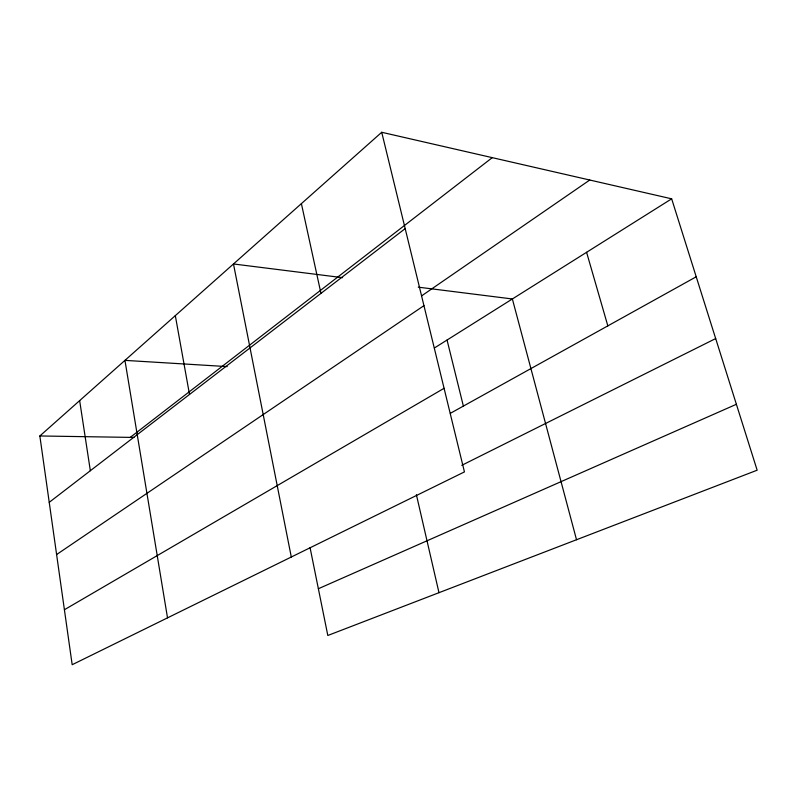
<?xml version="1.0" encoding="UTF-8"?>
<svg xmlns="http://www.w3.org/2000/svg" width="797" height="797" viewBox="0 0 797 797"><rect width="100%" height="100%" fill="white"/><g stroke="black" fill="none" stroke-linecap="round" stroke-linejoin="round"><path stroke-width="1.2" d="M381.723 132.282L464.442 471.904L72.178 664.718L39.85 435.969L381.723 132.282L671.662 198.822L757.15 470.2L327.816 635.478L310.073 547.678M130.25 437.384L492.267 157.647M49.235 502.329L405.185 228.609M421.633 295.856L589.76 180.022M56.607 554.543L423.954 305.649M434.405 347.98L671.662 198.822M64.408 609.735L444.078 388.298M450.335 413.334L696.229 276.788M461.762 465.318L715.686 338.566M318.372 588.734L736.388 404.288M39.85 435.969L133.936 437.443M227.205 366.6L124.95 360.374L167.519 617.854M342.59 277.665L233.481 263.966L291.294 557.013M418.266 287.159L512.371 298.975L576.52 539.738M586.592 252.31L607.832 325.873M447.047 340.04L463.376 406.091M416.393 494.728L438.978 592.689M301.396 203.643L320.962 293.376M175.32 315.632L189.507 394.465M79.65 400.612L90.34 470.718"/></g></svg>
